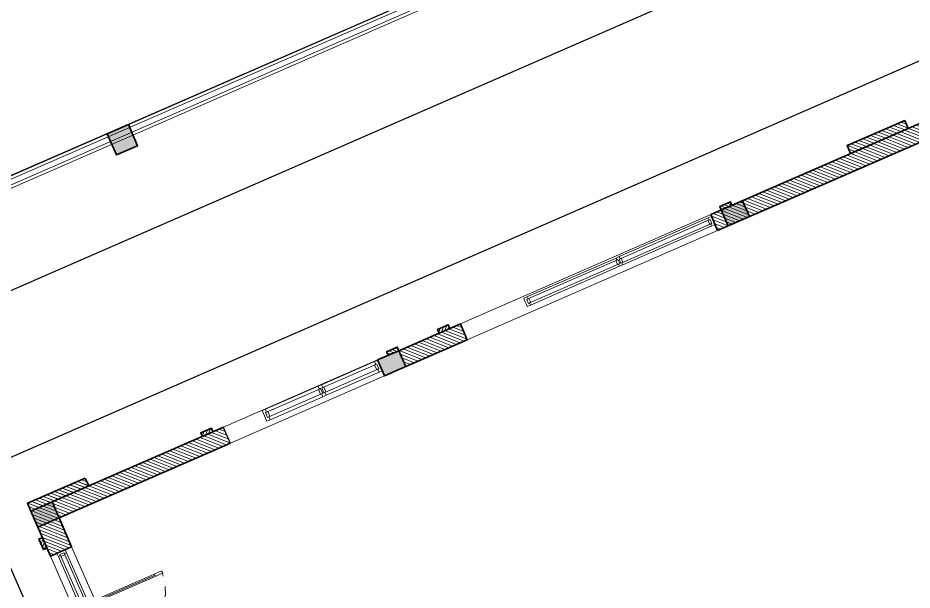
# Model space of a CAD drawing. Header units: millimetres. Extents: x 567980 to 569372, y 2065777 to 2066674.
# Drawn here: x 568828.79 to 568837.3, y 2066469.23 to 2066474.67 of the extents above; entities that cross this region are included whole.
import ezdxf
from ezdxf.xclip import XClip

# ---------------------------------------------------------------- set-up
doc = ezdxf.new("R2010")
doc.units = ezdxf.units.MM
doc.linetypes.add('HIDDEN2', pattern=[0.1875, 0.125, -0.0625])
for name, color, linetype, lineweight in [('A-COT VACH', 2, 'Continuous', 35), ('A-CUA', 25, 'Continuous', 5), ('A-HATCH', 251, 'Continuous', 5), ('A-NET MANH', 8, 'Continuous', 9), ('A-NET THAY', 125, 'Continuous', 18), ('A-TUONG', 255, 'Continuous', 35), ('boDnv', 54, 'Continuous', 25)]:
    doc.layers.add(name, color=color, linetype=linetype, lineweight=lineweight)
for name, color, linetype in [('datOlienke', 42, 'Continuous'), ('LoLK', 6, 'Continuous'), ('ViaHeS', 32, 'Continuous')]:
    doc.layers.add(name, color=color, linetype=linetype)
doc.styles.add('rms', font='romans.shx', dxfattribs={"width": 0.7, "bigfont": 'vns.shx'})
doc.linetypes.add('ADL', pattern='A,0.125,-0.15,["++",rms,S=0.5,R=0,X=0,Y=-0.2245],-1.35,1.125', length=2.75)

# ---------------------------------------------------------------- blocks, each defined once
blk = doc.blocks.new('NEN')
at = {"layer": 'boDnv', "color": 10, "linetype": 'ADL', "ltscale": 0.25}
blk.add_lwpolyline([(156.6716279631946, 80.69348381948657), (146.0257678959752, 101.9789189735893), (139.9555720782373, 104.1808843309991), (-3.203509956831113, 41.77996745728888), (-5.745606515207328, 35.82172749494202), (2.490074597182684, 13.48241444141604), (8.009768821997568, 11.1274244133383), (154.617811232456, 75.03169187135063)], close=True, dxfattribs=at)
at = {"layer": 'datOlienke'}
blk.add_lwpolyline([(157.7582324184477, 80.75645635742694), (146.7417255672626, 102.7829662614968), (139.9216289760079, 105.2569583496079), (-3.967354307300411, 42.53788836649619), (-6.821328065358102, 35.84866153867915), (1.700980649213307, 12.73187013855204), (8.014007817022502, 10.03840281558223), (155.4113280837191, 74.2867047644686)], close=True, dxfattribs=at)
at = {"layer": 'LoLK'}
blk.add_lwpolyline([(148.5366018994246, 99.19427323457785), (146.7417255670298, 102.7829662605654), (139.9216289762408, 105.2569583493751), (128.3976393574849, 100.2338224924169), (131.9938229119871, 91.98352165846154)], close=True, dxfattribs=at)
at = {"layer": 'ViaHeS'}
blk.add_lwpolyline([(157.7582324184477, 80.75645635742694), (146.7417255672626, 102.7829662614968), (139.9216289760079, 105.2569583496079), (-3.967354307300411, 42.53788836649619), (-6.821328065358102, 35.84866153867915), (1.700980649213307, 12.73187013855204), (8.014007817022502, 10.03840281558223), (155.4113280837191, 74.2867047644686)], close=True, dxfattribs=at)
blk = doc.blocks.new('NEN M01')
at = {"layer": 'datOlienke'}
blk.add_lwpolyline([(4.736564563121647, 4.993055354105309), (3.438995343400165, 29.58669021911919), (-1.824440093245357, 34.57974557345733), (-158.7885163968895, 34.57974557369016), (-164.0776085727848, 29.58810999803245), (-165.5021212813444, 4.991635575890541), (-160.7912134577055, 4.656612873077393e-10), (-2.328306436538696e-10, 0)], close=True, dxfattribs=at)
at = {"layer": 'LoLK'}
blk.add_lwpolyline([(3.650403216015548, 25.57974557275884), (3.438995342934504, 29.58669021865353), (-1.824440093012527, 34.5797455732245), (-14.39560672827065, 34.57974557345733), (-14.39560672850348, 25.57974557275884)], close=True, dxfattribs=at)
blk = doc.blocks.new('*U404')
at = {"layer": 'A-CUA', "color": 32}
for points in [[(60, -40.0000000000291), (45.00000000005821, -40), (45.00000000005821, -18.40746915910089), (0, -18.40746915910089), (0, -40), (0, -40), (0, -81.59253080412093), (0, -81.59253080412093), (0, -103.1850616265758), (45.00000000005821, -103.1850616265758), (45.00000000005821, -81.59253080412093), (60, -81.59253080412093)], [(30, -81.59253080415003), (59.99999999994179, -81.59253080415003), (60, -40.0000000000291), (29.99999999994179, -40.0000000000291)], [(1292.49999782312, -81.59253080415003), (1262.499997823178, -81.59253080415003), (1262.49999782312, -40.0000000000291), (1292.499997823178, -40.0000000000291)], [(1322.49999782309, -81.59253080415003), (1307.499997823061, -81.59253080415003), (1307.499997823003, -40.0000000000291), (1322.499997823119, -40.0000000000291), (1322.499997823119, -18.40746915910089), (1277.499997823062, -18.40746915910089), (1277.499997823033, -40.0000000000291), (1292.499997823178, -40.0000000000291), (1292.49999782312, -81.59253080415003), (1277.499997823062, -81.59253080415003), (1277.499997823062, -103.1850616265758), (1322.499997823119, -103.1850616265758)], [(1307.499997823061, -81.59253080415003), (1337.499997823003, -81.59253080415003), (1337.499997823061, -40.0000000000291), (1307.499997823003, -40.0000000000291)], [(2539.999995646181, -40.0000000000291), (2554.999995646123, -40), (2554.999995646123, -18.40746915910089), (2599.999995646181, -18.40746915910089), (2599.999995646181, -40), (2599.999995646181, -40), (2599.999995646181, -81.59253080412093), (2599.999995646181, -81.59253080412093), (2599.999995646181, -103.1850616265758), (2554.999995646123, -103.1850616265758), (2554.999995646123, -81.59253080412093), (2539.999995646181, -81.59253080412093)], [(2569.999995646181, -81.59253080415003), (2539.999995646239, -81.59253080415003), (2539.999995646181, -40.0000000000291), (2569.999995646239, -40.0000000000291)]]:
    blk.add_lwpolyline(points, close=True, dxfattribs=at)
at = {"layer": 'A-CUA', "color": 37, "lineweight": -2}
for points in [[(45.00000000005821, -18.40746915910089), (1277.499997823062, -18.40746915910089), (1277.499997823062, -40), (45.00000000005821, -40)], [(45.00000000005821, -81.59253080412093), (1277.499997823062, -81.59253080412093), (1277.499997823062, -103.1850616265758), (45.00000000005821, -103.1850616265758)], [(2554.999995646123, -18.40746915910089), (1322.499997823119, -18.40746915910089), (1322.499997823119, -40), (2554.999995646123, -40)], [(2554.999995646123, -81.59253080412093), (1322.499997823119, -81.59253080412093), (1322.499997823119, -103.1850616265758), (2554.999995646123, -103.1850616265758)]]:
    blk.add_lwpolyline(points, close=True, dxfattribs=at)
blk = doc.blocks.new('phào cửa')
at = {"layer": 'A-HATCH'}
h = blk.add_hatch(dxfattribs=at)
h.set_pattern_fill('ANSI31', color=256, scale=250)
h.set_pattern_definition([(45, (-237697.4602021521, 7620.008552273051), (-22.09708691207961, 22.09708691207961), [])])
h.paths.add_polyline_path([(3.222521627321839e-08, 0), (3.222521627321839e-08, 110), (-49.99999996777478, 110), (-49.99999996778206, 5.820766091346741e-11)])
at = {"layer": 'A-TUONG'}
blk.add_lwpolyline([(3.222521627321839e-08, 0), (3.222521627321839e-08, 110), (-49.99999996777478, 110), (-49.99999996778206, 5.820766091346741e-11)], close=True, dxfattribs=at)
blk = doc.blocks.new('*U406')
at = {"layer": 'A-CUA', "color": 32}
for points in [[(60, -40.0000000000291), (45.00000000005821, -40), (45.00000000005821, -9.99998139324059), (0, -9.99998139324059), (0, -40), (0, -40), (0, -90.00001858677939), (0, -90.00001858677939), (0, -120.0000371835189), (45.00000000005821, -120.0000371835189), (45.00000000005821, -90.00001858677939), (60, -90.00001858677939)], [(30, -90.0000185868085), (59.99999999994179, -90.0000185868085), (60, -40.0000000000291), (29.99999999994179, -40.0000000000291)], [(792.4999971316132, -90.0000185868085), (762.4999971316714, -90.0000185868085), (762.4999971316132, -40.0000000000291), (792.4999971316714, -40.0000000000291)], [(822.4999971315837, -90.0000185868085), (807.4999971315546, -90.0000185868085), (807.4999971314963, -40.0000000000291), (822.4999971316128, -40.0000000000291), (822.4999971316128, -9.99998139324059), (777.499997131555, -9.99998139324059), (777.4999971315259, -40.0000000000291), (792.4999971316714, -40.0000000000291), (792.4999971316132, -90.0000185868085), (777.499997131555, -90.0000185868085), (777.499997131555, -120.0000371835189), (822.4999971316128, -120.0000371835189)], [(807.4999971315546, -90.0000185868085), (837.4999971314963, -90.0000185868085), (837.4999971315546, -40.0000000000291), (807.4999971314963, -40.0000000000291)], [(1539.999994263168, -40.0000000000291), (1554.99999426311, -40), (1554.99999426311, -9.99998139324059), (1599.999994263168, -9.99998139324059), (1599.999994263168, -40), (1599.999994263168, -40), (1599.999994263168, -90.00001858677939), (1599.999994263168, -90.00001858677939), (1599.999994263168, -120.0000371835189), (1554.99999426311, -120.0000371835189), (1554.99999426311, -90.00001858677939), (1539.999994263168, -90.00001858677939)], [(1569.999994263168, -90.0000185868085), (1539.999994263226, -90.0000185868085), (1539.999994263168, -40.0000000000291), (1569.999994263226, -40.0000000000291)]]:
    blk.add_lwpolyline(points, close=True, dxfattribs=at)
at = {"layer": 'A-CUA', "color": 37, "lineweight": -2}
for points in [[(45.00000000005821, -9.99998139324059), (777.499997131555, -9.99998139324059), (777.499997131555, -40), (45.00000000005821, -40)], [(1554.99999426311, -9.99998139324059), (822.4999971316128, -9.99998139324059), (822.4999971316128, -40), (1554.99999426311, -40)], [(45.00000000005821, -90.00001858677939), (777.499997131555, -90.00001858677939), (777.499997131555, -120.0000371835189), (45.00000000005821, -120.0000371835189)], [(1554.99999426311, -90.00001858677939), (822.4999971316128, -90.00001858677939), (822.4999971316128, -120.0000371835189), (1554.99999426311, -120.0000371835189)]]:
    blk.add_lwpolyline(points, close=True, dxfattribs=at)
blk = doc.blocks.new('phao cua 1600')
at = {"layer": 'A-TUONG'}
blk.add_blockref('phào cửa', (-3.221975930500776e-08, 909.9999971324578), dxfattribs=at)
at = {"layer": 'A-TUONG', "xscale": -1, "rotation": 180}
blk.add_blockref('phào cửa', (-3.22215782944113e-08, -909.9999971324578), dxfattribs=at)
blk.add_wipeout([(219.9998840663984, 800.0000000130382), (-0.00011613150309131015, 799.9999939725964), (-0.00011615082803473342, -800.0000002905703), (219.99988380726245, -800.0000002905703)]).dxf.layer = 'A-NET MANH'
at = {"layer": 'A-NET THAY'}
blk.add_lwpolyline([(-0.0001161508298537228, -800.0000002905726), (-0.0001161508280347334, 800.0000000130385), (219.9998838072624, 800.0000000130385), (219.9998838072606, -800.0000002905726)], close=True, dxfattribs=at)
at = {"layer": 'A-CUA', "rotation": 90}
blk.add_blockref('*U406', (-10.00009754393614, -800.0000002905726), dxfattribs=at)
blk = doc.blocks.new('A$C1a95cbaf')
at = {"layer": 'A-HATCH'}
h = blk.add_hatch(dxfattribs=at)
h.set_pattern_fill('ANSI31', color=256, scale=300)
h.set_pattern_definition([(45, (-121341.8622845516, 350750.0096866579), (-26.51650429449553, 26.51650429449553), [])])
h.paths.add_polyline_path([(109.9986200973799, 600.0096868644468), (0.02128792818984948, 600.0009020250291), (0.08119684536359273, 0.08961506490595639), (109.9986201197316, 0.09839511895552278)])
at = {"layer": 'A-TUONG', "elevation": -3.299418517631813e-06}
blk.add_lwpolyline([(110.0585290164163, 0.009689248632639647), (0.05852936845622025, 0.0009026157204061747), (-0.001379550580168143, 600.0009002231527), (109.9986200973799, 600.0096868558321)], close=True, dxfattribs=at)
blk = doc.blocks.new('*U400')
at = {"layer": 'A-CUA', "color": 32}
for points in [[(60, -40.0000000000291), (45.00000000005821, -40), (45.00000000005821, -18.40746915910089), (0, -18.40746915910089), (0, -40), (0, -40), (0, -81.59253080412093), (0, -81.59253080412093), (0, -103.1850616265759), (45.00000000005821, -103.1850616265759), (45.00000000005821, -81.59253080412093), (60, -81.59253080412093)], [(30, -81.59253080415003), (59.99999999994179, -81.59253080415003), (60, -40.0000000000291), (29.99999999994179, -40.0000000000291)], [(639.9999976540549, -40.0000000000291), (654.9999976539967, -40), (654.9999976539967, -18.40746915910089), (699.9999976540549, -18.40746915910089), (699.9999976540549, -40), (699.9999976540549, -40), (699.9999976540549, -81.59253080412093), (699.9999976540549, -81.59253080412093), (699.9999976540549, -103.1850616265759), (654.9999976539967, -103.1850616265759), (654.9999976539967, -81.59253080412093), (639.9999976540549, -81.59253080412093)], [(669.9999976540549, -81.59253080415003), (639.9999976541131, -81.59253080415003), (639.9999976540549, -40.0000000000291), (669.9999976541131, -40.0000000000291)]]:
    blk.add_lwpolyline(points, close=True, dxfattribs=at)
at = {"layer": 'A-CUA', "color": 37, "lineweight": -2}
for points in [[(45.00000000005821, -18.40746915910089), (654.9999976539967, -18.40746915910089), (654.9999976539967, -40), (45.00000000005821, -40)], [(45.00000000005821, -81.59253080412093), (654.9999976539967, -81.59253080412093), (654.9999976539967, -103.1850616265759), (45.00000000005821, -103.1850616265759)]]:
    blk.add_lwpolyline(points, close=True, dxfattribs=at)
blk = doc.blocks.new('*U375')
for p, q in [((90.00000000000283, -99.99999999999753), (50.00000000000306, -99.99999999999864)), ((70.00000000000283, -99.99999999999804), (70.000000000026, -916.6666666666671)), ((2043.33333333334, -99.99999999994078), (2083.33333333334, -99.99999999993975)), ((2063.33333333334, -99.99999999994023), (2063.333333333363, -916.6666666666092)), ((90.000000000026, -916.6666666666661), (50.000000000026, -916.6666666666672)), ((2043.333333333364, -916.6666666666094), (2083.333333333363, -916.6666666666085))]:
    blk.add_line(p, q)
for points in [[(-3.275903171773614e-12, 113.0367899566194), (59.99999999999695, 113.0367899566211), (59.99999999999901, 40.00000000000166), (49.99999999999901, 40.00000000000139), (50, 1.412869821137974e-12), (0, 0)], [(50, 1.412869821137974e-12), (90, 2.52042831050403e-12), (90.00000000002882, -1016.666666666667), (50.00000000002905, -1016.666666666668)], [(2083.333333333338, 6.018300336200262e-11), (2043.333333333338, 5.910386658206697e-11), (2043.333333333367, -1016.666666666609), (2083.333333333366, -1016.666666666608)], [(2133.333333333334, 113.0367899566811), (2073.333333333334, 113.0367899566795), (2073.333333333336, 40.00000000005991), (2083.333333333336, 40.00000000006018), (2083.333333333338, 6.018300336200262e-11), (2133.333333333338, 6.156745147371019e-11)]]:
    blk.add_lwpolyline(points, close=True)
at = {"linetype": 'HIDDEN2'}
for centre, radius, start, end in [((49.99999999973099, 4.31796786878278e-10), 1016.666666667347, 270.0000392677531, 1.752157829518597e-12), ((2083.33333333498, 1.833205028855784e-09), 1016.666666668683, 180.0000000000015, 269.9999607322504)]:
    blk.add_arc(centre, radius, start, end, dxfattribs=at)
blk = doc.blocks.new('CỦA DI SAU')
at = {"layer": 'A-NET THAY'}
blk.add_line((2199.977334673575, -0.08871254039650012), (3799.977334673575, -0.08871254039650012), dxfattribs=at)
for points in [[(2199.977334673575, -0.08871254039650012), (1499.977337019518, -0.08871251711343575), (1499.977337019518, -220.0887124752039), (2199.977334673575, -220.0887124980213)], [(3799.977334673575, -0.08871254039650012), (4499.977332327631, -0.08882865867053624), (4499.977332327631, -220.088828616761), (3799.977334673575, -220.0887124980213)]]:
    blk.add_lwpolyline(points, close=True, dxfattribs=at)
at = {"layer": 'A-CUA', "xscale": -1}
blk.add_blockref('*U400', (2199.977334673575, -49.29244711709862, 1.05544992030015e-06), dxfattribs=at)
at = {"layer": 'A-CUA', "extrusion": (0, 0, -1), "xscale": -0.7500000000000002, "yscale": 0.7500000000000002, "zscale": -0.7500000000000002}
blk.add_blockref('*U375', (-2199.977334673575, -152.4775087437006), dxfattribs=at)
at = {"layer": 'A-CUA'}
blk.add_blockref('*U400', (3799.977334673575, -49.29244711708907), dxfattribs=at)
at = {"layer": 'A-TUONG', "xscale": -1, "rotation": 90}
blk.add_blockref('phào cửa', (1389.977337019576, -0.08859640870150542, 1.05544992030015e-06), dxfattribs=at)
at = {"layer": 'A-TUONG', "rotation": 270}
blk.add_blockref('phào cửa', (4609.977332327573, -0.08859640870150542, 1.05544992030015e-06), dxfattribs=at)
blk = doc.blocks.new('cot 220')
at = {"layer": 'A-COT VACH'}
h = blk.add_hatch(color=256, dxfattribs=at)
h.dxf.hatch_style = 1
h.paths.add_polyline_path([(110.0000037951395, 109.9999999980937), (-109.9999962048605, 109.9999999980937), (-109.9999962048605, -110.0000000019063), (110.0000037951395, -110.0000000019063)])
blk.add_lwpolyline([(-109.9999962048605, -110.0000000019063), (110.0000037951395, -110.0000000019063), (110.0000037951395, 109.9999999980937), (-109.9999962048605, 109.9999999980937)], close=True, dxfattribs=at)
blk = doc.blocks.new('cum dh a3.3.1.6.7')
at = {"layer": 'A-HATCH'}
h = blk.add_hatch(dxfattribs=at)
h.set_pattern_fill('ANSI31', color=256, scale=0.3, angle=-1.272221872585407e-14)
h.set_pattern_definition([(45, (-202.6989716936368, 262.5000389253255), (-0.02651650429449553, 0.02651650429449554), [])])
h.paths.add_polyline_path([(25.99848852213472, 3.904174081981182e-05), (25.99848714191467, 3.904174081981182e-05), (25.99854705110192, -0.599960956024006), (26.10854705097154, -0.5999521696940064), (26.10848714178428, 4.782830365002155e-05), (25.99848852213472, 3.904174081981182e-05), (25.99848851794377, -0.5999609606806189), (25.99854705110192, -0.599960956024006), (25.9984871421475, 3.904174081981182e-05), (25.37848850805312, 3.904197365045547e-05), (25.37848850782029, -0.2199609582312405), (25.77848852239549, -0.2199609584640712), (25.77848850772716, -1.99996105232276), (25.99848850769922, -1.99996105232276), (25.99848850863054, -1.889961055014282), (25.99848839151673, -1.889961055247113), (25.99848839151673, -1.779961055144668)])
h.paths.add_polyline_path([(25.99848852190189, -4.239961166400462), (25.99848852166906, -3.819961049361154), (25.99848839151673, -3.819961049593985), (25.77848850772716, -3.819960958790034), (25.77848851494491, -4.459961166838184), (25.99848852865398, -4.459961166372523), (25.99848852748983, -4.349961166735739), (25.99848852190189, -4.349961166968569)])
h = blk.add_hatch(dxfattribs=at)
h.set_pattern_fill('ANSI31', color=256, scale=0.3, angle=-1.272221872585407e-14)
h.set_pattern_definition([(45, (-102.6989716938697, 612.5000389255583), (-0.02651650429449553, 0.02651650429449554), [])])
h.paths.add_polyline_path([(23.88359347893856, -11.22370227961801), (22.77448375849053, -11.29524656594731), (22.78864728310145, -11.51435057423078), (23.88359347893856, -11.44416003650986)])
h.paths.add_polyline_path([(18.21848850790411, -11.58980099507608), (18.78281507291831, -11.55327971535735), (18.7969785972964, -11.77238372270949), (18.21905893296935, -11.80976417870261)])
h.paths.add_polyline_path([(24.10359347867779, -11.20996065088548), (24.10359347867779, -11.42996065039188), (25.99848852166906, -9.4114360131789), (25.99848852213472, -7.059960842365399), (25.77848852192983, -7.059960841899738), (25.778488521697, -9.324352815980092), (24.00836945860647, -11.20996065088548)])
edge = h.paths.add_edge_path()
edge.add_line((18.54214213765226, -11.45142256445251), (18.54214213765226, -11.43802214204334))
edge.add_line((18.75200898153707, -11.53423419198953), (18.75200898153707, -11.75436554872431))
at = {"layer": 'A-NET THAY', "elevation": -1.651924336660031e-09}
blk.add_lwpolyline([(25.99848852166906, -7.059961162274703), (25.778488521697, -7.059961162274703), (25.778488521697, -4.459961166605353), (25.99848852190189, -4.459961166838184)], close=True, dxfattribs=at)
at = {"layer": 'A-TUONG'}
for points in [[(25.99848850769922, -1.99996105232276), (25.99848852213472, 3.904174081981182e-05), (25.37848850805312, 3.904197365045547e-05), (25.37848850782029, -0.2199609582312405), (25.77848852239549, -0.2199609584640712), (25.77848850772716, -1.99996105232276)], [(24.10359347867779, -11.20996065088548), (24.10359347867779, -11.42996065039188), (25.99848852166906, -9.4114360131789), (25.99848852213472, -7.059960842365399), (25.77848852192983, -7.059960841899738), (25.778488521697, -9.324352815980092), (24.00836945860647, -11.20996065088548)]]:
    blk.add_lwpolyline(points, close=True, dxfattribs=at)
at = {"layer": 'A-TUONG', "elevation": -4.752530671791894e-10}
blk.add_lwpolyline([(25.77848850772716, -3.819960958790034), (25.99848852190189, -3.819960959022865), (25.99848852865398, -4.459961166372523), (25.77848851494491, -4.459961166838184)], close=True, dxfattribs=at)
at = {"layer": 'A-COT VACH', "xscale": 0.001, "yscale": 0.001, "zscale": 0.001, "rotation": 359.9999999999999}
for p in [(25.88848850433715, -0.1099608419463038), (25.88848850433715, -7.279960842104629)]:
    blk.add_blockref('cot 220', p, dxfattribs=at)
at = {"layer": 'A-CUA', "xscale": -0.0009999999999999998, "yscale": 0.0009999999999999998, "zscale": 0.001, "rotation": 270}
blk.add_blockref('*U404', (25.99848852190189, -7.059961162274703), dxfattribs=at)
at = {"layer": 'A-TUONG', "yscale": 0.001, "zscale": 0.001}
for name, p, xscale, rotation in [('CỦA DI SAU', (20.87851117551327, 0.0001278698910027742, -1.055449920021293e-09), 0.001, 359.9999999999999), ('A$C1a95cbaf', (25.99848852166906, -0.5999618587084115, 2.243968597485176e-09), 0.001, 359.9999999999999), ('phào cửa', (25.99848852190189, -4.349961166968569, -1.651924336714241e-09), -0.001, 359.9999999999999), ('phào cửa', (25.99848852166906, -7.169961162144318, -1.651924336741346e-09), 0.001, 179.9999999999999), ('A$C1a95cbaf', (25.99848852166906, -9.111436013365164), 0.001, 359.9999999999999)]:
    blk.add_blockref(name, p, dxfattribs=dict(at, xscale=xscale, rotation=rotation))
at = {"layer": 'A-TUONG', "xscale": -0.001, "yscale": 0.001, "zscale": 0.001, "rotation": 359.9999999999999}
blk.add_blockref('phao cua 1600', (25.99848839174956, -2.799961052369326), dxfattribs=at)
at = {"layer": 'A-COT VACH', "xscale": 0.001, "yscale": 0.001, "zscale": 0.001, "rotation": 359.9999999999999}
blk.add_blockref('cot 220', (25.88848850433715, -3.709960842272267), dxfattribs=at)
blk = doc.blocks.new('MBT1 MO1')
at = {"layer": 'LoLK'}
ref = blk.add_blockref('cum dh a3.3.1.6.7', (-12.39560614794027, 12.07974558114074, 1.05544992030015e-09), dxfattribs=dict(at, xscale=0.7500000000000004, rotation=90))
XClip(ref).set_block_clipping_path([(17.99999998882413, -13.850305034429766), (26.728958120802417, 0.39664769684895873)])
blk.add_blockref('NEN M01', (2.328306436538696e-10, 0), dxfattribs=at)
blk = doc.blocks.new('rmg4')
at = {"layer": 'A-NET THAY'}
for points in [[(-6.332993507385254e-08, -15041.83695376886), (-7.636845111846924e-08, -18046.00994457491), (4006.944645722397, -17834.60207132809), (9000.000000636093, -12571.16663470678), (9000.000000747852, 5.19677996635437e-07), (0, 0), (-8.381903171539307e-09, -2000.000000163389)], [(3785.669597514905, -17816.23489842663), (3993.414923036471, -17805.27417864441), (8970.000000636093, -12559.20090508845), (8970.000000747852, -29.99999948206823), (30, -29.99999999825377), (29.9999999916181, -2000.000000162632)], [(3783.035243147053, -17766.30434488412), (3970.865385225974, -17756.39435750502), (8920.000000636093, -12539.25802238984), (8920.00000074692, -79.99999948492041), (80, -79.9999999954016), (79.9999999916181, -2000.00000016141)], [(109.9999999366701, -15036.03369877191), (109.9999999245629, -17930.05330941203), (3957.335662540048, -17727.06646482134), (8890.000000636093, -12527.29229277151), (8890.00000074692, -109.9999994866666), (110, -109.9999999936554), (109.9999999916181, -2000.000000160653)]]:
    blk.add_lwpolyline(points, dxfattribs=at)
at = {"layer": 'A-COT VACH', "xscale": -1}
blk.add_blockref('cot 220', (8890.000004542992, -4209.999999699183), dxfattribs=at)
blk = doc.blocks.new('MB CONG KHU A')
at = {"layer": 'A-NET THAY', "xscale": 0.001, "yscale": 0.001, "zscale": 0.001, "rotation": 113.5516717732054}
blk.add_blockref('rmg4', (84.59518218028825, 223.033159986604), dxfattribs=at)

msp = doc.modelspace()

# ---------------------------------------------------------------- block references
at = {"layer": 'boDnv'}
msp.add_blockref('NEN', (568697.4807461541, 2066371.697269554), dxfattribs=at)

# ---------------------------------------------------------------- next in the draw order: block references
at = {"layer": 'LoLK', "rotation": 23.55167177439134}
msp.add_blockref('MBT1 MO1', (568852.8920742761, 2066445.98397438), dxfattribs=at)

# ---------------------------------------------------------------- next in the draw order: block references
at = {"layer": 'LoLK'}
msp.add_blockref('MB CONG KHU A', (568744.8793870007, 2066240.647631037), dxfattribs=at)

doc.saveas('drawing.dxf')
